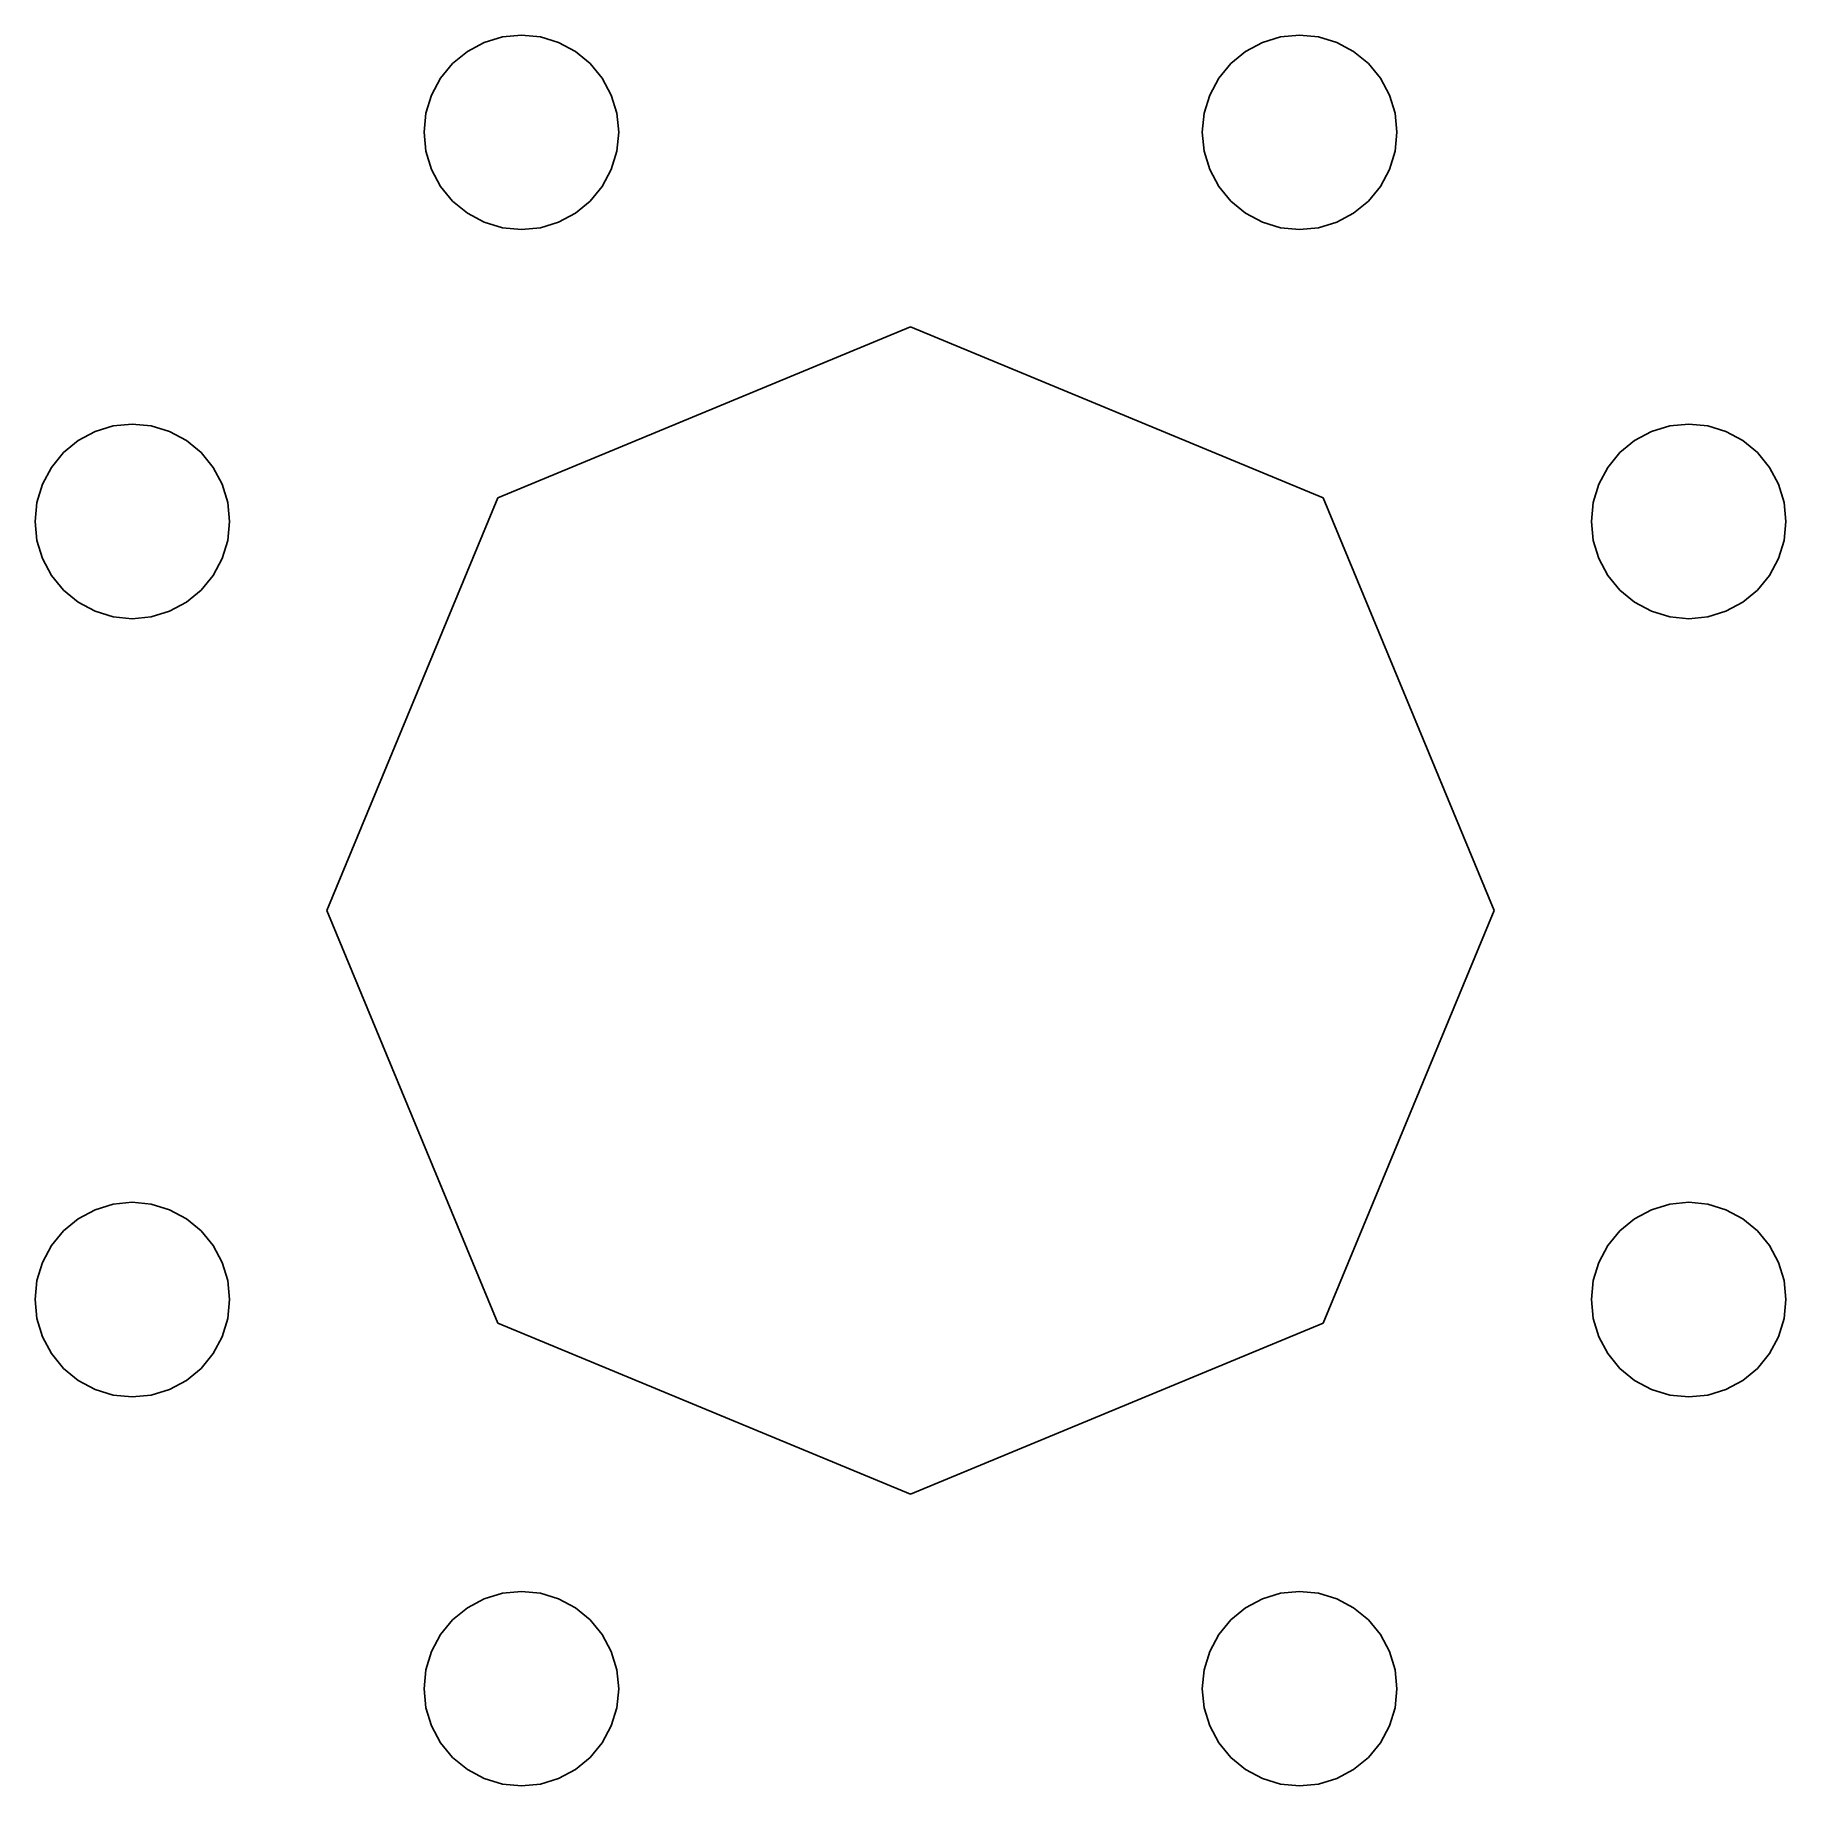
# Model space of a CAD drawing. Header units: metres. Extents: x -9 to 9, y -9 to 9.
import ezdxf

# ---------------------------------------------------------------- set-up
doc = ezdxf.new("R2010")
doc.units = ezdxf.units.M

msp = doc.modelspace()

# ---------------------------------------------------------------- linework, layer by layer
for p, q in [((-4, 9), (-4.19508, 8.98077)), ((-3.8049, 8.98077), (-4, 9)), ((4, 9), (3.8049, 8.98077)), ((4.19508, 8.98077), (4, 9)), ((-4.55556, 8.83147), (-4.70709, 8.70709)), ((-4.38268, 8.92387), (-4.55556, 8.83147)), ((-4.19508, 8.98077), (-4.38268, 8.92387)), ((-3.61731, 8.92387), (-3.8049, 8.98077)), ((-3.44443, 8.83147), (-3.61731, 8.92387)), ((-3.29289, 8.70709), (-3.44443, 8.83147)), ((3.44443, 8.83147), (3.29289, 8.70709)), ((3.61731, 8.92387), (3.44443, 8.83147)), ((3.8049, 8.98077), (3.61731, 8.92387)), ((4.38268, 8.92387), (4.19508, 8.98077)), ((4.55556, 8.83147), (4.38268, 8.92387)), ((4.70709, 8.70709), (4.55556, 8.83147)), ((-4.70709, 8.70709), (-4.83147, 8.55556)), ((-3.16852, 8.55556), (-3.29289, 8.70709)), ((3.29289, 8.70709), (3.16852, 8.55556)), ((4.83147, 8.55556), (4.70709, 8.70709)), ((-4.83147, 8.55556), (-4.92387, 8.38268)), ((-3.07611, 8.38268), (-3.16852, 8.55556)), ((3.16852, 8.55556), (3.07611, 8.38268)), ((4.92387, 8.38268), (4.83147, 8.55556)), ((-4.92387, 8.38268), (-4.98077, 8.19508)), ((-3.01921, 8.19508), (-3.07611, 8.38268)), ((3.07611, 8.38268), (3.01921, 8.19508)), ((4.98077, 8.19508), (4.92387, 8.38268)), ((-4.98077, 8.19508), (-5, 8)), ((-3, 8), (-3.01921, 8.19508)), ((3.01921, 8.19508), (3, 8)), ((5, 8), (4.98077, 8.19508)), ((-5, 8), (-4.98077, 7.8049)), ((-3.01921, 7.8049), (-3, 8)), ((3, 8), (3.01921, 7.8049)), ((4.98077, 7.8049), (5, 8)), ((-4.98077, 7.8049), (-4.92387, 7.61731)), ((-3.07611, 7.61731), (-3.01921, 7.8049)), ((3.01921, 7.8049), (3.07611, 7.61731)), ((4.92387, 7.61731), (4.98077, 7.8049)), ((-4.92387, 7.61731), (-4.83147, 7.44443)), ((-3.16852, 7.44443), (-3.07611, 7.61731)), ((3.07611, 7.61731), (3.16852, 7.44443)), ((4.83147, 7.44443), (4.92387, 7.61731)), ((-4.83147, 7.44443), (-4.70709, 7.29289)), ((-3.29289, 7.29289), (-3.16852, 7.44443)), ((3.16852, 7.44443), (3.29289, 7.29289)), ((4.70709, 7.29289), (4.83147, 7.44443)), ((-4.70709, 7.29289), (-4.55556, 7.16852)), ((-3.44443, 7.16852), (-3.29289, 7.29289)), ((3.29289, 7.29289), (3.44443, 7.16852)), ((4.55556, 7.16852), (4.70709, 7.29289)), ((-4.55556, 7.16852), (-4.38268, 7.07611)), ((-4.38268, 7.07611), (-4.19508, 7.01921)), ((-3.8049, 7.01921), (-3.61731, 7.07611)), ((-3.61731, 7.07611), (-3.44443, 7.16852)), ((3.44443, 7.16852), (3.61731, 7.07611)), ((3.61731, 7.07611), (3.8049, 7.01921)), ((4.19508, 7.01921), (4.38268, 7.07611)), ((4.38268, 7.07611), (4.55556, 7.16852)), ((-4.19508, 7.01921), (-4, 7)), ((-4, 7), (-3.8049, 7.01921)), ((3.8049, 7.01921), (4, 7)), ((4, 7), (4.19508, 7.01921)), ((0, 6), (-4.24263, 4.24263)), ((4.24263, 4.24263), (0, 6)), ((-8.38268, 4.92387), (-8.55556, 4.83147)), ((-8.19508, 4.98077), (-8.38268, 4.92387)), ((-8, 5), (-8.19508, 4.98077)), ((-7.8049, 4.98077), (-8, 5)), ((-7.61731, 4.92387), (-7.8049, 4.98077)), ((-7.44443, 4.83147), (-7.61731, 4.92387)), ((7.61731, 4.92387), (7.44443, 4.83147)), ((7.8049, 4.98077), (7.61731, 4.92387)), ((8, 5), (7.8049, 4.98077)), ((8.19508, 4.98077), (8, 5)), ((8.38268, 4.92387), (8.19508, 4.98077)), ((8.55556, 4.83147), (8.38268, 4.92387)), ((-8.70709, 4.70709), (-8.83147, 4.55556)), ((-8.55556, 4.83147), (-8.70709, 4.70709)), ((-7.29289, 4.70709), (-7.44443, 4.83147)), ((-7.16852, 4.55556), (-7.29289, 4.70709)), ((7.29289, 4.70709), (7.16852, 4.55556)), ((7.44443, 4.83147), (7.29289, 4.70709)), ((8.70709, 4.70709), (8.55556, 4.83147)), ((8.83147, 4.55556), (8.70709, 4.70709)), ((-8.83147, 4.55556), (-8.92387, 4.38268)), ((-7.07611, 4.38268), (-7.16852, 4.55556)), ((7.16852, 4.55556), (7.07611, 4.38268)), ((8.92387, 4.38268), (8.83147, 4.55556)), ((-8.92387, 4.38268), (-8.98077, 4.19508)), ((-7.01921, 4.19508), (-7.07611, 4.38268)), ((7.07611, 4.38268), (7.01921, 4.19508)), ((8.98077, 4.19508), (8.92387, 4.38268)), ((-8.98077, 4.19508), (-9, 4)), ((-7, 4), (-7.01921, 4.19508)), ((-4.24263, 4.24263), (-6, 0)), ((6, 0), (4.24263, 4.24263)), ((7.01921, 4.19508), (7, 4)), ((9, 4), (8.98077, 4.19508)), ((-9, 4), (-8.98077, 3.8049)), ((-7.01921, 3.8049), (-7, 4)), ((7, 4), (7.01921, 3.8049)), ((8.98077, 3.8049), (9, 4)), ((-8.98077, 3.8049), (-8.92387, 3.61731)), ((-7.07611, 3.61731), (-7.01921, 3.8049)), ((7.01921, 3.8049), (7.07611, 3.61731)), ((8.92387, 3.61731), (8.98077, 3.8049)), ((-8.92387, 3.61731), (-8.83147, 3.44443)), ((-7.16852, 3.44443), (-7.07611, 3.61731)), ((7.07611, 3.61731), (7.16852, 3.44443)), ((8.83147, 3.44443), (8.92387, 3.61731)), ((-8.83147, 3.44443), (-8.70709, 3.29289)), ((-7.29289, 3.29289), (-7.16852, 3.44443)), ((7.16852, 3.44443), (7.29289, 3.29289)), ((8.70709, 3.29289), (8.83147, 3.44443)), ((-8.70709, 3.29289), (-8.55556, 3.16852)), ((-7.44443, 3.16852), (-7.29289, 3.29289)), ((7.29289, 3.29289), (7.44443, 3.16852)), ((8.55556, 3.16852), (8.70709, 3.29289)), ((-8.55556, 3.16852), (-8.38268, 3.07611)), ((-8.38268, 3.07611), (-8.19508, 3.01921)), ((-7.8049, 3.01921), (-7.61731, 3.07611)), ((-7.61731, 3.07611), (-7.44443, 3.16852)), ((7.44443, 3.16852), (7.61731, 3.07611)), ((7.61731, 3.07611), (7.8049, 3.01921)), ((8.19508, 3.01921), (8.38268, 3.07611)), ((8.38268, 3.07611), (8.55556, 3.16852)), ((-8.19508, 3.01921), (-8, 3)), ((-8, 3), (-7.8049, 3.01921)), ((7.8049, 3.01921), (8, 3)), ((8, 3), (8.19508, 3.01921)), ((-6, 0), (-4.24263, -4.24263)), ((4.24263, -4.24263), (6, 0)), ((-8.19508, -3.01921), (-8.38268, -3.07611)), ((-8, -3), (-8.19508, -3.01921)), ((-7.8049, -3.01921), (-8, -3)), ((-7.61731, -3.07611), (-7.8049, -3.01921)), ((7.8049, -3.01921), (7.61731, -3.07611)), ((8, -3), (7.8049, -3.01921)), ((8.19508, -3.01921), (8, -3)), ((8.38268, -3.07611), (8.19508, -3.01921)), ((-8.55556, -3.16852), (-8.70709, -3.29289)), ((-8.38268, -3.07611), (-8.55556, -3.16852)), ((-7.44443, -3.16852), (-7.61731, -3.07611)), ((-7.29289, -3.29289), (-7.44443, -3.16852)), ((7.44443, -3.16852), (7.29289, -3.29289)), ((7.61731, -3.07611), (7.44443, -3.16852)), ((8.55556, -3.16852), (8.38268, -3.07611)), ((8.70709, -3.29289), (8.55556, -3.16852)), ((-8.70709, -3.29289), (-8.83147, -3.44443)), ((-7.16852, -3.44443), (-7.29289, -3.29289)), ((7.29289, -3.29289), (7.16852, -3.44443)), ((8.83147, -3.44443), (8.70709, -3.29289)), ((-8.83147, -3.44443), (-8.92387, -3.61731)), ((-7.07611, -3.61731), (-7.16852, -3.44443)), ((7.16852, -3.44443), (7.07611, -3.61731)), ((8.92387, -3.61731), (8.83147, -3.44443)), ((-8.92387, -3.61731), (-8.98077, -3.8049)), ((-7.01921, -3.8049), (-7.07611, -3.61731)), ((7.07611, -3.61731), (7.01921, -3.8049)), ((8.98077, -3.8049), (8.92387, -3.61731)), ((-8.98077, -3.8049), (-9, -4)), ((-7, -4), (-7.01921, -3.8049)), ((7.01921, -3.8049), (7, -4)), ((9, -4), (8.98077, -3.8049)), ((-9, -4), (-8.98077, -4.19508)), ((-7.01921, -4.19508), (-7, -4)), ((7, -4), (7.01921, -4.19508)), ((8.98077, -4.19508), (9, -4)), ((-8.98077, -4.19508), (-8.92387, -4.38268)), ((-7.07611, -4.38268), (-7.01921, -4.19508)), ((-4.24263, -4.24263), (0, -6)), ((0, -6), (4.24263, -4.24263)), ((7.01921, -4.19508), (7.07611, -4.38268)), ((8.92387, -4.38268), (8.98077, -4.19508)), ((-8.92387, -4.38268), (-8.83147, -4.55556)), ((-7.16852, -4.55556), (-7.07611, -4.38268)), ((7.07611, -4.38268), (7.16852, -4.55556)), ((8.83147, -4.55556), (8.92387, -4.38268)), ((-8.83147, -4.55556), (-8.70709, -4.70709)), ((-7.29289, -4.70709), (-7.16852, -4.55556)), ((7.16852, -4.55556), (7.29289, -4.70709)), ((8.70709, -4.70709), (8.83147, -4.55556)), ((-8.70709, -4.70709), (-8.55556, -4.83147)), ((-8.55556, -4.83147), (-8.38268, -4.92387)), ((-7.61731, -4.92387), (-7.44443, -4.83147)), ((-7.44443, -4.83147), (-7.29289, -4.70709)), ((7.29289, -4.70709), (7.44443, -4.83147)), ((7.44443, -4.83147), (7.61731, -4.92387)), ((8.38268, -4.92387), (8.55556, -4.83147)), ((8.55556, -4.83147), (8.70709, -4.70709)), ((-8.38268, -4.92387), (-8.19508, -4.98077)), ((-8.19508, -4.98077), (-8, -5)), ((-8, -5), (-7.8049, -4.98077)), ((-7.8049, -4.98077), (-7.61731, -4.92387)), ((7.61731, -4.92387), (7.8049, -4.98077)), ((7.8049, -4.98077), (8, -5)), ((8, -5), (8.19508, -4.98077)), ((8.19508, -4.98077), (8.38268, -4.92387)), ((-4.19508, -7.01921), (-4.38268, -7.07611)), ((-4, -7), (-4.19508, -7.01921)), ((-3.8049, -7.01921), (-4, -7)), ((-3.61731, -7.07611), (-3.8049, -7.01921)), ((3.8049, -7.01921), (3.61731, -7.07611)), ((4, -7), (3.8049, -7.01921)), ((4.19508, -7.01921), (4, -7)), ((4.38268, -7.07611), (4.19508, -7.01921)), ((-4.55556, -7.16852), (-4.70709, -7.29289)), ((-4.38268, -7.07611), (-4.55556, -7.16852)), ((-3.44443, -7.16852), (-3.61731, -7.07611)), ((-3.29289, -7.29289), (-3.44443, -7.16852)), ((3.44443, -7.16852), (3.29289, -7.29289)), ((3.61731, -7.07611), (3.44443, -7.16852)), ((4.55556, -7.16852), (4.38268, -7.07611)), ((4.70709, -7.29289), (4.55556, -7.16852)), ((-4.70709, -7.29289), (-4.83147, -7.44443)), ((-3.16852, -7.44443), (-3.29289, -7.29289)), ((3.29289, -7.29289), (3.16852, -7.44443)), ((4.83147, -7.44443), (4.70709, -7.29289)), ((-4.83147, -7.44443), (-4.92387, -7.61731)), ((-3.07611, -7.61731), (-3.16852, -7.44443)), ((3.16852, -7.44443), (3.07611, -7.61731)), ((4.92387, -7.61731), (4.83147, -7.44443)), ((-4.92387, -7.61731), (-4.98077, -7.8049)), ((-3.01921, -7.8049), (-3.07611, -7.61731)), ((3.07611, -7.61731), (3.01921, -7.8049)), ((4.98077, -7.8049), (4.92387, -7.61731)), ((-4.98077, -7.8049), (-5, -8)), ((-3, -8), (-3.01921, -7.8049)), ((3.01921, -7.8049), (3, -8)), ((5, -8), (4.98077, -7.8049)), ((-5, -8), (-4.98077, -8.19508)), ((-3.01921, -8.19508), (-3, -8)), ((3, -8), (3.01921, -8.19508)), ((4.98077, -8.19508), (5, -8)), ((-4.98077, -8.19508), (-4.92387, -8.38268)), ((-3.07611, -8.38268), (-3.01921, -8.19508)), ((3.01921, -8.19508), (3.07611, -8.38268)), ((4.92387, -8.38268), (4.98077, -8.19508)), ((-4.92387, -8.38268), (-4.83147, -8.55556)), ((-3.16852, -8.55556), (-3.07611, -8.38268)), ((3.07611, -8.38268), (3.16852, -8.55556)), ((4.83147, -8.55556), (4.92387, -8.38268)), ((-4.83147, -8.55556), (-4.70709, -8.70709)), ((-3.29289, -8.70709), (-3.16852, -8.55556)), ((3.16852, -8.55556), (3.29289, -8.70709)), ((4.70709, -8.70709), (4.83147, -8.55556)), ((-4.70709, -8.70709), (-4.55556, -8.83147)), ((-3.44443, -8.83147), (-3.29289, -8.70709)), ((3.29289, -8.70709), (3.44443, -8.83147)), ((4.55556, -8.83147), (4.70709, -8.70709)), ((-4.55556, -8.83147), (-4.38268, -8.92387)), ((-4.38268, -8.92387), (-4.19508, -8.98077)), ((-4.19508, -8.98077), (-4, -9)), ((-4, -9), (-3.8049, -8.98077)), ((-3.8049, -8.98077), (-3.61731, -8.92387)), ((-3.61731, -8.92387), (-3.44443, -8.83147)), ((3.44443, -8.83147), (3.61731, -8.92387)), ((3.61731, -8.92387), (3.8049, -8.98077)), ((3.8049, -8.98077), (4, -9)), ((4, -9), (4.19508, -8.98077)), ((4.19508, -8.98077), (4.38268, -8.92387)), ((4.38268, -8.92387), (4.55556, -8.83147))]:
    msp.add_line(p, q)

doc.saveas('drawing.dxf')
